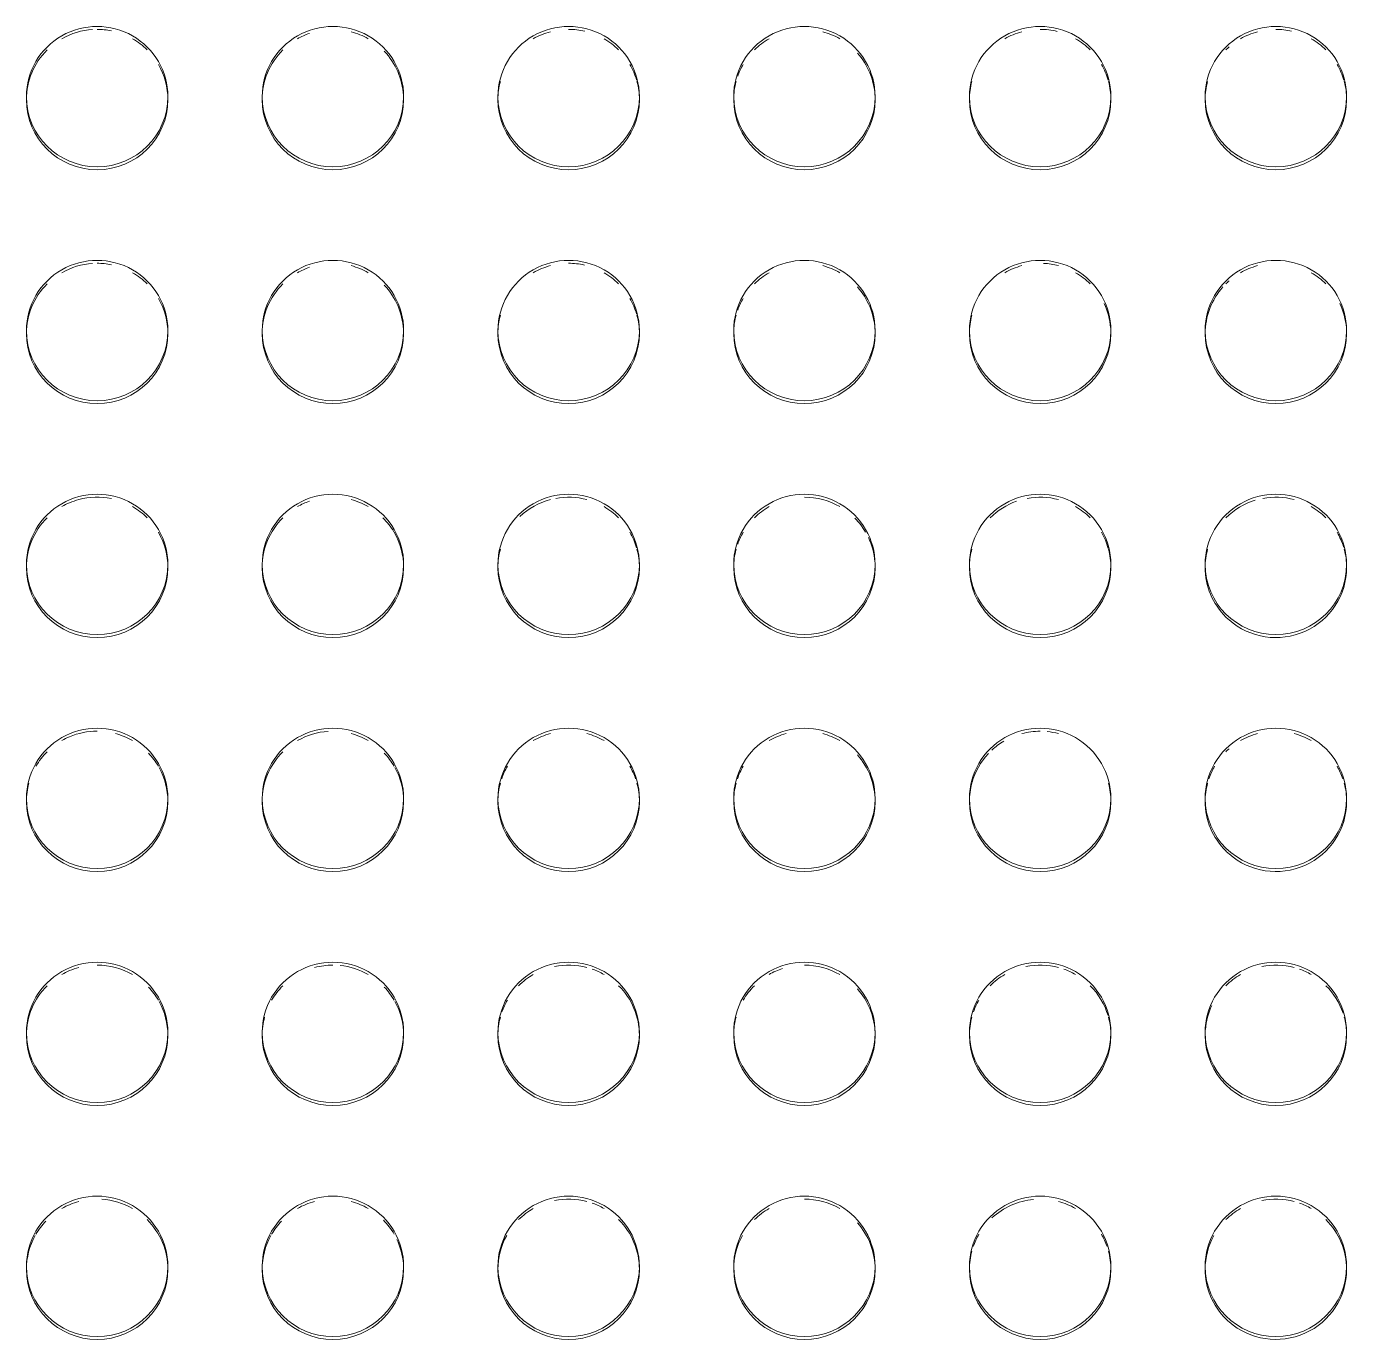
# Model space of a CAD drawing. Header units: millimetres. Extents: x 1606 to 178479, y -4237 to 231581.
# Drawn here: x 35916 to 36196, y 228123.5 to 228403 of the extents above; entities that cross this region are included whole.
import ezdxf

# ---------------------------------------------------------------- set-up
doc = ezdxf.new("R2010")
doc.units = ezdxf.units.MM
for name, color, linetype, lineweight in [('0-1', 7, 'Continuous', 5), ('A-GENM-1', 9, 'Continuous', 9), ('A-GENM-2', 13, 'Continuous', 9)]:
    doc.layers.add(name, color=color, linetype=linetype, lineweight=lineweight)

# ---------------------------------------------------------------- blocks, each defined once
blk = doc.blocks.new('WYA_Tactiles-300x300 - Tactiles-300x300-V20-WAREHOUSE SLAB PLAN')
at = {"layer": 'A-GENM-2'}
for p, q in [((26215.28, 228388.15), (26215.28, 228387.53)), ((26245.28, 228387.53), (26245.28, 228388.15)), ((26265.28, 228388.15), (26265.28, 228387.53)), ((26295.28, 228387.53), (26295.28, 228388.15)), ((26315.28, 228388.15), (26315.28, 228387.53)), ((26345.28, 228387.53), (26345.28, 228388.15)), ((26365.28, 228388.15), (26365.28, 228387.53)), ((26395.28, 228387.53), (26395.28, 228388.15)), ((26415.28, 228388.15), (26415.28, 228387.53)), ((26445.28, 228387.53), (26445.28, 228388.15)), ((26465.28, 228388.15), (26465.28, 228387.53)), ((26495.28, 228387.53), (26495.28, 228388.15)), ((26215.28, 228338.54), (26215.28, 228337.92)), ((26245.28, 228337.92), (26245.28, 228338.54)), ((26265.28, 228338.54), (26265.28, 228337.92)), ((26295.28, 228337.92), (26295.28, 228338.54)), ((26315.28, 228338.54), (26315.28, 228337.92)), ((26345.28, 228337.92), (26345.28, 228338.54)), ((26365.28, 228338.54), (26365.28, 228337.92)), ((26395.28, 228337.92), (26395.28, 228338.54)), ((26415.28, 228338.54), (26415.28, 228337.92)), ((26445.28, 228337.92), (26445.28, 228338.54)), ((26465.28, 228338.54), (26465.28, 228337.92)), ((26495.28, 228337.92), (26495.28, 228338.54)), ((26215.28, 228288.93), (26215.28, 228288.31)), ((26245.28, 228288.31), (26245.28, 228288.93)), ((26265.28, 228288.93), (26265.28, 228288.31)), ((26295.28, 228288.31), (26295.28, 228288.93)), ((26315.28, 228288.93), (26315.28, 228288.31)), ((26345.28, 228288.31), (26345.28, 228288.93)), ((26365.28, 228288.93), (26365.28, 228288.31)), ((26395.28, 228288.31), (26395.28, 228288.93)), ((26415.28, 228288.93), (26415.28, 228288.31)), ((26445.28, 228288.31), (26445.28, 228288.93)), ((26465.28, 228288.93), (26465.28, 228288.31)), ((26495.28, 228288.31), (26495.28, 228288.93)), ((26215.28, 228239.31), (26215.28, 228238.69)), ((26245.28, 228238.69), (26245.28, 228239.31)), ((26265.28, 228239.31), (26265.28, 228238.69)), ((26295.28, 228238.69), (26295.28, 228239.31)), ((26315.28, 228239.31), (26315.28, 228238.69)), ((26345.28, 228238.69), (26345.28, 228239.31)), ((26365.28, 228239.31), (26365.28, 228238.69)), ((26395.28, 228238.69), (26395.28, 228239.31)), ((26415.28, 228239.31), (26415.28, 228238.69)), ((26445.28, 228238.69), (26445.28, 228239.31)), ((26465.28, 228239.31), (26465.28, 228238.69)), ((26495.28, 228238.69), (26495.28, 228239.31)), ((26215.28, 228189.7), (26215.28, 228189.08)), ((26245.28, 228189.08), (26245.28, 228189.7)), ((26265.28, 228189.7), (26265.28, 228189.08)), ((26295.28, 228189.08), (26295.28, 228189.7)), ((26315.28, 228189.7), (26315.28, 228189.08)), ((26345.28, 228189.08), (26345.28, 228189.7)), ((26365.28, 228189.7), (26365.28, 228189.08)), ((26395.28, 228189.08), (26395.28, 228189.7)), ((26415.28, 228189.7), (26415.28, 228189.08)), ((26445.28, 228189.08), (26445.28, 228189.7)), ((26465.28, 228189.7), (26465.28, 228189.08)), ((26495.28, 228189.08), (26495.28, 228189.7)), ((26215.28, 228140.08), (26215.28, 228139.46)), ((26245.28, 228139.46), (26245.28, 228140.08)), ((26265.28, 228140.08), (26265.28, 228139.46)), ((26295.28, 228139.46), (26295.28, 228140.08)), ((26315.28, 228140.08), (26315.28, 228139.46)), ((26345.28, 228139.46), (26345.28, 228140.08)), ((26365.28, 228140.08), (26365.28, 228139.46)), ((26395.28, 228139.46), (26395.28, 228140.08)), ((26415.28, 228140.08), (26415.28, 228139.46)), ((26445.28, 228139.46), (26445.28, 228140.08)), ((26465.28, 228140.08), (26465.28, 228139.46)), ((26495.28, 228139.46), (26495.28, 228140.08))]:
    blk.add_line(p, q, dxfattribs=at)
for centre, start_param, end_param in [((26230.28, 228388.15), 0, 3.141593), ((26230.28, 228387.53), 1.637098, 2.094395), ((26230.28, 228387.53), 1.368442, 1.570796), ((26280.28, 228388.15), 0, 3.141593), ((26280.28, 228387.53), 1.047198, 1.308997), ((26330.28, 228388.15), 0, 3.141593), ((26330.28, 228387.53), 1.832596, 2.094395), ((26330.28, 228387.53), 1.33837, 1.570796), ((26380.28, 228388.15), 0, 3.141593), ((26380.28, 228387.53), 1.047198, 1.308997), ((26430.28, 228388.15), 0, 3.141593), ((26430.28, 228387.53), 1.832596, 2.094395), ((26430.28, 228387.53), 1.325552, 1.570796), ((26480.28, 228388.15), 0, 3.141593), ((26480.28, 228387.53), 1.832596, 2.094395), ((26480.28, 228387.53), 1.34624, 1.570796), ((26230.28, 228387.53), 0.785398, 1.047198), ((26280.28, 228387.53), 1.909806, 2.094395), ((26330.28, 228387.53), 0.785398, 1.047198), ((26380.28, 228387.53), 2.094395, 2.356194), ((26430.28, 228387.53), 0.785398, 1.047198), ((26480.28, 228387.53), 0.785398, 1.047198), ((26230.28, 228387.53), 2.356194, 3.141593), ((26280.28, 228387.53), 2.356194, 3.141593), ((26280.28, 228387.53), 0.061784, 0.757137), ((26380.28, 228387.53), 0.061784, 0.723615), ((26480.28, 228387.53), 2.29542, 2.356194), ((26230.28, 228387.53), 0, 0.523599), ((26330.28, 228387.53), 0.279565, 0.523599), ((26380.28, 228387.53), 2.617994, 2.802583), ((26430.28, 228387.53), 0.279565, 0.523599), ((26480.28, 228387.53), 0.279565, 0.523599), ((26330.28, 228387.53), 2.879793, 3.141593), ((26330.28, 228387.53), 0, 0.261799), ((26380.28, 228387.53), 2.879793, 3.141593), ((26430.28, 228387.53), 2.879793, 3.141593), ((26430.28, 228387.53), 0, 0.261799), ((26480.28, 228387.53), 2.879793, 3.141593), ((26480.28, 228387.53), 0, 0.261799), ((26230.28, 228388.15), 3.141593, 6.283185), ((26280.28, 228388.15), 3.141593, 6.283185), ((26330.28, 228388.15), 3.141593, 6.283185), ((26380.28, 228388.15), 3.141593, 6.283185), ((26430.28, 228388.15), 3.141593, 6.283185), ((26480.28, 228388.15), 3.141593, 6.283185), ((26230.28, 228387.53), 3.141593, 6.283185), ((26280.28, 228387.53), 3.141593, 6.283185), ((26330.28, 228387.53), 3.141593, 6.283185), ((26380.28, 228387.53), 3.141593, 6.283185), ((26430.28, 228387.53), 3.141593, 6.283185), ((26480.28, 228387.53), 3.141593, 6.283185), ((26230.28, 228338.54), 0, 3.141593), ((26230.28, 228337.92), 1.637098, 2.094395), ((26230.28, 228337.92), 1.368442, 1.570796), ((26280.28, 228338.54), 0, 3.141593), ((26280.28, 228337.92), 1.909806, 2.094395), ((26280.28, 228337.92), 1.047198, 1.308997), ((26330.28, 228338.54), 0, 3.141593), ((26330.28, 228337.92), 1.832596, 2.094395), ((26330.28, 228337.92), 1.34624, 1.570796), ((26380.28, 228338.54), 0, 3.141593), ((26380.28, 228337.92), 1.047198, 1.308997), ((26430.28, 228338.54), 0, 3.141593), ((26430.28, 228337.92), 1.832596, 2.094395), ((26430.28, 228337.92), 1.308997, 1.52226), ((26480.28, 228338.54), 0, 3.141593), ((26480.28, 228337.92), 1.832596, 2.094395), ((26230.28, 228337.92), 2.356194, 3.141593), ((26230.28, 228337.92), 0.785398, 1.047198), ((26280.28, 228337.92), 2.356194, 3.141593), ((26330.28, 228337.92), 0.785398, 1.047198), ((26380.28, 228337.92), 2.094395, 2.356194), ((26430.28, 228337.92), 0.785398, 1.047198), ((26480.28, 228337.92), 2.29542, 2.356194), ((26480.28, 228337.92), 0.785398, 1.047198), ((26280.28, 228337.92), 0.061784, 0.757137), ((26380.28, 228337.92), 0.061784, 0.723615), ((26480.28, 228337.92), 2.417978, 3.141593), ((26230.28, 228337.92), 0, 0.523599), ((26330.28, 228337.92), 0.279565, 0.523599), ((26380.28, 228337.92), 2.617994, 2.802583), ((26430.28, 228337.92), 0.082857, 0.440742), ((26480.28, 228337.92), 0.082857, 0.440742), ((26330.28, 228337.92), 2.879793, 3.141593), ((26330.28, 228337.92), 0, 0.261799), ((26380.28, 228337.92), 2.879793, 3.090717), ((26430.28, 228337.92), 2.879793, 3.141593), ((26230.28, 228338.54), 3.141593, 6.283185), ((26230.28, 228337.92), 3.141593, 6.283185), ((26280.28, 228338.54), 3.141593, 6.283185), ((26280.28, 228337.92), 3.141593, 6.283185), ((26330.28, 228338.54), 3.141593, 6.283185), ((26330.28, 228337.92), 3.141593, 6.283185), ((26380.28, 228338.54), 3.141593, 6.283185), ((26380.28, 228337.92), 3.141593, 6.283185), ((26430.28, 228338.54), 3.141593, 6.283185), ((26430.28, 228337.92), 3.141593, 6.283185), ((26480.28, 228338.54), 3.141593, 6.283185), ((26480.28, 228337.92), 3.141593, 6.283185), ((26230.28, 228288.93), 0, 3.141593), ((26280.28, 228288.93), 0, 3.141593), ((26330.28, 228288.93), 0, 3.141593), ((26380.28, 228288.93), 0, 3.141593), ((26430.28, 228288.93), 0, 3.141593), ((26480.28, 228288.93), 0, 3.141593), ((26230.28, 228288.31), 1.970657, 2.094395), ((26230.28, 228288.31), 1.832596, 1.970657), ((26230.28, 228288.31), 1.368442, 1.832596), ((26230.28, 228288.31), 0.785398, 1.047198), ((26280.28, 228288.31), 1.909806, 2.094395), ((26280.28, 228288.31), 1.047198, 1.308997), ((26330.28, 228288.31), 1.832596, 2.330757), ((26330.28, 228288.31), 1.308997, 1.755385), ((26330.28, 228288.31), 0.785398, 1.047198), ((26380.28, 228288.31), 2.094395, 2.356194), ((26380.28, 228288.31), 1.047198, 1.570796), ((26430.28, 228288.31), 1.909806, 2.356194), ((26430.28, 228288.31), 1.308997, 1.755385), ((26430.28, 228288.31), 0.785398, 1.047198), ((26480.28, 228288.31), 1.866916, 2.356194), ((26480.28, 228288.31), 1.308997, 1.755385), ((26480.28, 228288.31), 0.785398, 1.047198), ((26230.28, 228288.31), 2.356194, 3.141593), ((26280.28, 228288.31), 2.356194, 3.141593), ((26280.28, 228288.31), 0.531312, 0.785398), ((26380.28, 228288.31), 0.523599, 0.77449), ((26230.28, 228288.31), 0, 0.523599), ((26280.28, 228288.31), 0, 0.523599), ((26330.28, 228288.31), 0.284414, 0.523599), ((26380.28, 228288.31), 2.617994, 2.802583), ((26430.28, 228288.31), 0.272708, 0.523599), ((26480.28, 228288.31), 0.291172, 0.523599), ((26380.28, 228288.31), 0.082857, 0.440742), ((26330.28, 228288.31), 2.879793, 3.141593), ((26330.28, 228288.31), 0, 0.261799), ((26380.28, 228288.31), 2.879793, 3.141593), ((26430.28, 228288.31), 2.879793, 3.100882), ((26430.28, 228288.31), 0, 0.261799), ((26480.28, 228288.31), 2.879793, 3.141593), ((26480.28, 228288.31), 0, 0.261799), ((26230.28, 228288.93), 3.141593, 6.283185), ((26230.28, 228288.31), 3.141593, 6.283185), ((26280.28, 228288.93), 3.141593, 6.283185), ((26280.28, 228288.31), 3.141593, 6.283185), ((26330.28, 228288.93), 3.141593, 6.283185), ((26330.28, 228288.31), 3.141593, 6.283185), ((26380.28, 228288.93), 3.141593, 6.283185), ((26380.28, 228288.31), 3.141593, 6.283185), ((26430.28, 228288.93), 3.141593, 6.283185), ((26430.28, 228288.31), 3.141593, 6.283185), ((26480.28, 228288.93), 3.141593, 6.283185), ((26480.28, 228288.31), 3.141593, 3.926991), ((26480.28, 228288.31), 3.987765, 6.283185), ((26480.28, 228288.31), 3.926991, 3.987765), ((26230.28, 228239.31), 0, 3.141593), ((26230.28, 228238.69), 1.570796, 1.970657), ((26280.28, 228239.31), 0, 3.141593), ((26280.28, 228238.69), 1.637098, 2.094395), ((26330.28, 228239.31), 0, 3.141593), ((26380.28, 228239.31), 0, 3.141593), ((26430.28, 228239.31), 0, 3.141593), ((26430.28, 228238.69), 1.570796, 1.832596), ((26430.28, 228238.69), 1.308997, 1.469064), ((26480.28, 228239.31), 0, 3.141593), ((26230.28, 228238.69), 1.970657, 2.094395), ((26230.28, 228238.69), 1.047198, 1.308997), ((26280.28, 228238.69), 1.047198, 1.308997), ((26330.28, 228238.69), 1.832596, 2.094395), ((26330.28, 228238.69), 1.047198, 1.308997), ((26380.28, 228238.69), 1.832596, 2.094395), ((26380.28, 228238.69), 1.047198, 1.308997), ((26430.28, 228238.69), 2.112161, 2.320764), ((26480.28, 228238.69), 1.832596, 2.094395), ((26480.28, 228238.69), 1.047198, 1.308997), ((26230.28, 228238.69), 2.356194, 2.617994), ((26230.28, 228238.69), 0.523599, 0.757137), ((26280.28, 228238.69), 2.356194, 3.141593), ((26280.28, 228238.69), 0.523599, 0.757137), ((26380.28, 228238.69), 0, 0.723615), ((26430.28, 228238.69), 2.391625, 2.868885), ((26480.28, 228238.69), 2.29542, 2.356194), ((26230.28, 228238.69), 0, 0.502526), ((26280.28, 228238.69), 0, 0.502526), ((26330.28, 228238.69), 2.617994, 2.813491), ((26330.28, 228238.69), 0.328101, 0.523599), ((26380.28, 228238.69), 2.617994, 2.813491), ((26480.28, 228238.69), 2.617994, 2.813491), ((26480.28, 228238.69), 0.328101, 0.523599), ((26230.28, 228238.69), 2.879793, 3.141593), ((26330.28, 228238.69), 2.879793, 3.141593), ((26330.28, 228238.69), 0, 0.261799), ((26380.28, 228238.69), 2.879793, 3.141593), ((26430.28, 228238.69), 2.879793, 3.141593), ((26430.28, 228238.69), 0, 0.261799), ((26480.28, 228238.69), 2.879793, 3.141593), ((26480.28, 228238.69), 0, 0.261799), ((26230.28, 228239.31), 3.141593, 6.283185), ((26280.28, 228239.31), 3.141593, 6.283185), ((26330.28, 228239.31), 3.141593, 6.283185), ((26380.28, 228239.31), 3.141593, 6.283185), ((26430.28, 228239.31), 3.141593, 6.283185), ((26480.28, 228239.31), 3.141593, 6.283185), ((26230.28, 228238.69), 3.141593, 6.283185), ((26280.28, 228238.69), 3.141593, 6.283185), ((26330.28, 228238.69), 3.141593, 6.283185), ((26380.28, 228238.69), 3.141593, 6.283185), ((26430.28, 228238.69), 3.141593, 6.283185), ((26480.28, 228238.69), 3.141593, 3.926991), ((26480.28, 228238.69), 3.987765, 6.283185), ((26480.28, 228238.69), 3.926991, 3.987765), ((26230.28, 228189.7), 0, 3.141593), ((26230.28, 228189.08), 1.832596, 1.970657), ((26230.28, 228189.08), 1.047198, 1.570796), ((26280.28, 228189.7), 0, 3.141593), ((26280.28, 228189.08), 1.570796, 1.832596), ((26280.28, 228189.08), 1.047198, 1.469064), ((26330.28, 228189.7), 0, 3.141593), ((26330.28, 228189.08), 1.308997, 1.773151), ((26330.28, 228189.08), 1.047198, 1.231787), ((26380.28, 228189.7), 0, 3.141593), ((26380.28, 228189.08), 1.883471, 2.094395), ((26380.28, 228189.08), 1.047198, 1.570796), ((26430.28, 228189.7), 0, 3.141593), ((26430.28, 228189.08), 1.308997, 1.773151), ((26430.28, 228189.08), 1.047198, 1.231787), ((26480.28, 228189.7), 0, 3.141593), ((26480.28, 228189.08), 1.308997, 1.773151), ((26480.28, 228189.08), 1.047198, 1.231787), ((26230.28, 228189.08), 1.970657, 2.094395), ((26330.28, 228189.08), 2.094395, 2.356194), ((26430.28, 228189.08), 2.094395, 2.356194), ((26480.28, 228189.08), 2.094395, 2.356194), ((26230.28, 228189.08), 2.356194, 3.141593), ((26230.28, 228189.08), 0.523599, 0.757137), ((26280.28, 228189.08), 2.356194, 2.617994), ((26280.28, 228189.08), 0.523599, 0.757137), ((26330.28, 228189.08), 0, 0.785398), ((26380.28, 228189.08), 2.356194, 2.617994), ((26380.28, 228189.08), 0.061784, 0.723615), ((26430.28, 228189.08), 0.284414, 0.785398), ((26480.28, 228189.08), 0.321244, 0.785398), ((26230.28, 228189.08), 0, 0.502526), ((26280.28, 228189.08), 0, 0.502526), ((26330.28, 228189.08), 2.617994, 2.802583), ((26430.28, 228189.08), 2.617994, 2.802583), ((26480.28, 228189.08), 2.700851, 3.058736), ((26280.28, 228189.08), 2.879793, 3.141593), ((26330.28, 228189.08), 2.879793, 3.141593), ((26380.28, 228189.08), 2.879793, 3.086997), ((26430.28, 228189.08), 2.879793, 3.141593), ((26430.28, 228189.08), 0.03432, 0.261799), ((26480.28, 228189.08), 0.046883, 0.261799), ((26230.28, 228189.7), 3.141593, 6.283185), ((26230.28, 228189.08), 3.141593, 6.283185), ((26280.28, 228189.7), 3.141593, 6.283185), ((26280.28, 228189.08), 3.141593, 6.283185), ((26330.28, 228189.7), 3.141593, 6.283185), ((26330.28, 228189.08), 3.141593, 6.283185), ((26380.28, 228189.7), 3.141593, 6.283185), ((26380.28, 228189.08), 3.141593, 6.283185), ((26430.28, 228189.7), 3.141593, 6.283185), ((26430.28, 228189.08), 3.141593, 6.283185), ((26480.28, 228189.7), 3.141593, 6.283185), ((26480.28, 228189.08), 3.141593, 6.283185), ((26230.28, 228140.08), 0, 3.141593), ((26230.28, 228139.46), 1.832596, 2.094395), ((26230.28, 228139.46), 1.047198, 1.504494), ((26280.28, 228140.08), 0, 3.141593), ((26280.28, 228139.46), 1.832596, 2.094395), ((26280.28, 228139.46), 1.047198, 1.308997), ((26330.28, 228140.08), 0, 3.141593), ((26330.28, 228139.46), 1.308997, 1.773151), ((26330.28, 228139.46), 1.047198, 1.231787), ((26380.28, 228140.08), 0, 3.141593), ((26380.28, 228139.46), 1.047198, 1.570796), ((26430.28, 228140.08), 0, 3.141593), ((26430.28, 228139.46), 1.665359, 2.320764), ((26430.28, 228139.46), 1.047198, 1.308997), ((26480.28, 228140.08), 0, 3.141593), ((26480.28, 228139.46), 1.308997, 1.773151), ((26480.28, 228139.46), 1.047198, 1.231787), ((26230.28, 228139.46), 2.384455, 2.617994), ((26230.28, 228139.46), 0, 0.785398), ((26280.28, 228139.46), 2.384455, 2.617994), ((26280.28, 228139.46), 0.523599, 0.77449), ((26330.28, 228139.46), 2.094395, 2.356194), ((26330.28, 228139.46), 0, 0.785398), ((26380.28, 228139.46), 2.094395, 2.356194), ((26480.28, 228139.46), 2.094395, 2.356194), ((26480.28, 228139.46), 0, 0.785398), ((26380.28, 228139.46), 0, 0.723615), ((26430.28, 228139.46), 2.617994, 2.813491), ((26430.28, 228139.46), 0.328101, 0.523599), ((26230.28, 228139.46), 2.639067, 3.141593), ((26280.28, 228139.46), 2.639067, 3.141593), ((26280.28, 228139.46), 0.082857, 0.440742), ((26330.28, 228139.46), 2.639067, 3.141593), ((26380.28, 228139.46), 2.639067, 3.141593), ((26480.28, 228139.46), 2.639067, 3.141593), ((26430.28, 228139.46), 2.879793, 3.141593), ((26430.28, 228139.46), 0, 0.261799), ((26230.28, 228140.08), 3.141593, 6.283185), ((26230.28, 228139.46), 3.141593, 6.283185), ((26280.28, 228140.08), 3.141593, 6.283185), ((26280.28, 228139.46), 3.141593, 6.283185), ((26330.28, 228140.08), 3.141593, 6.283185), ((26330.28, 228139.46), 3.141593, 6.283185), ((26380.28, 228140.08), 3.141593, 6.283185), ((26380.28, 228139.46), 3.141593, 6.283185), ((26430.28, 228140.08), 3.141593, 6.283185), ((26430.28, 228139.46), 3.141593, 6.283185), ((26480.28, 228140.08), 3.141593, 6.283185), ((26480.28, 228139.46), 3.141593, 3.926991), ((26480.28, 228139.46), 3.987765, 6.283185), ((26480.28, 228139.46), 3.926991, 3.987765)]:
    blk.add_ellipse(centre, major_axis=(15, 0), ratio=0.992278, start_param=start_param, end_param=end_param, dxfattribs=at)
blk = doc.blocks.new('23068_Challenger Spec EF_Central_v23_rvt-1-WAREHOUSE SLAB PLAN')
at = {"layer": 'A-GENM-1'}
blk.add_blockref('WYA_Tactiles-300x300 - Tactiles-300x300-V20-WAREHOUSE SLAB PLAN', (0, 0), dxfattribs=at)

msp = doc.modelspace()

# ---------------------------------------------------------------- block references
at = {"layer": '0-1'}
msp.add_blockref('23068_Challenger Spec EF_Central_v23_rvt-1-WAREHOUSE SLAB PLAN', (9700.68, 0), dxfattribs=at)

doc.saveas('drawing.dxf')
